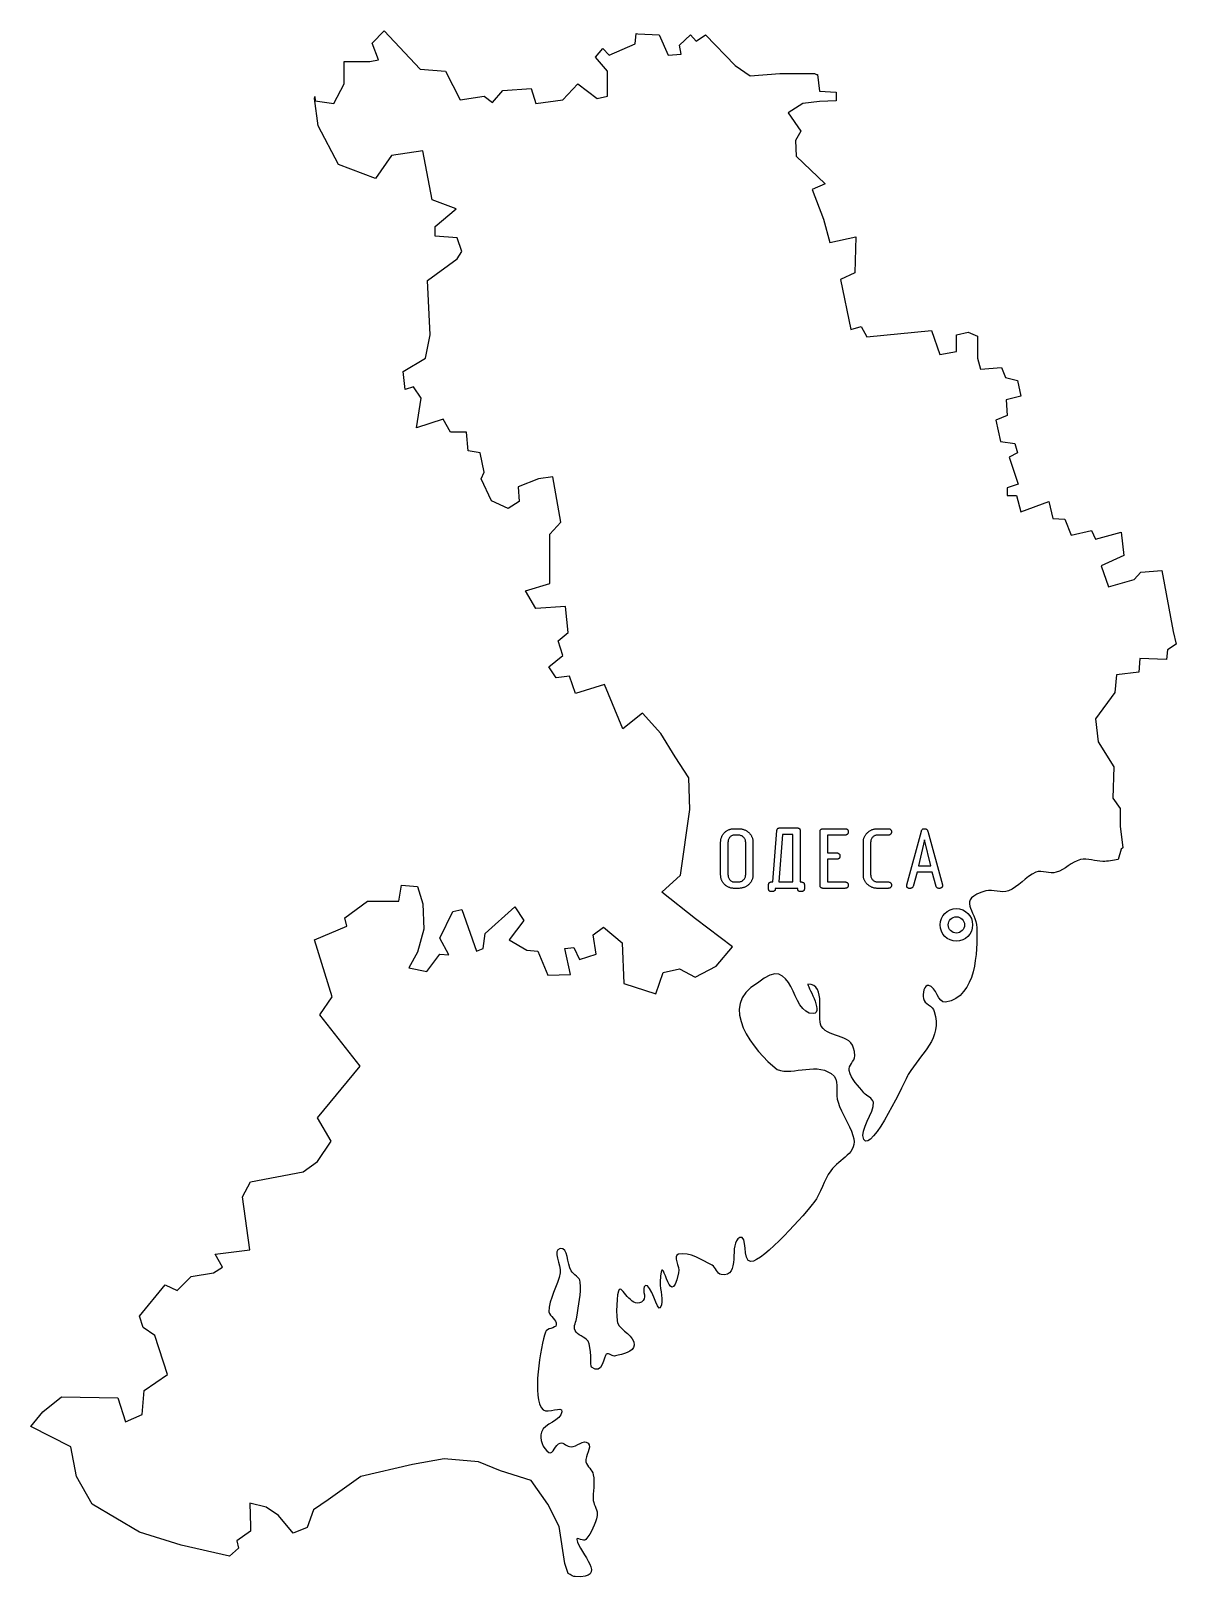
# Model space of a CAD drawing. Header units: millimetres. Extents: x -2119 to -2013, y 2416 to 2559.
import ezdxf

# ---------------------------------------------------------------- set-up
doc = ezdxf.new("R2010")
doc.units = ezdxf.units.MM

msp = doc.modelspace()

# ---------------------------------------------------------------- linework, layer by layer
at = {"color": 7, "linetype": 'Continuous', "lineweight": 25}
for p, q in [((-2087.38, 2557.48), (-2086.28, 2558.62)), ((-2086.28, 2558.62), (-2082.94, 2555.11)), ((-2063.15, 2557.42), (-2063.05, 2558.39)), ((-2063.05, 2558.39), (-2062.89, 2558.36)), ((-2062.89, 2558.36), (-2060.94, 2558.26)), ((-2060.94, 2558.26), (-2060.1, 2556.38)), ((-2059.06, 2557.32), (-2058.05, 2558.26)), ((-2058.05, 2558.26), (-2057.53, 2557.68)), ((-2057.53, 2557.68), (-2056.66, 2558.26)), ((-2056.66, 2558.26), (-2053.93, 2555.44)), ((-2086.8, 2555.96), (-2087.38, 2557.48)), ((-2066.81, 2556.22), (-2066.13, 2557)), ((-2066.13, 2557), (-2065.55, 2556.38)), ((-2065.55, 2556.38), (-2063.15, 2557.42)), ((-2060.1, 2556.38), (-2058.9, 2556.48)), ((-2058.9, 2556.48), (-2059.06, 2557.32)), ((-2089.95, 2553.75), (-2089.95, 2555.8)), ((-2089.95, 2555.8), (-2087.58, 2555.8)), ((-2087.58, 2555.8), (-2086.8, 2555.96)), ((-2082.94, 2555.11), (-2080.63, 2554.92)), ((-2080.63, 2554.92), (-2079.27, 2552.29)), ((-2065.71, 2554.92), (-2066.81, 2556.22)), ((-2065.71, 2552.62), (-2065.71, 2554.92)), ((-2053.93, 2555.44), (-2052.57, 2554.5)), ((-2090.89, 2551.94), (-2089.95, 2553.75)), ((-2069.8, 2552.29), (-2068.43, 2553.75)), ((-2068.43, 2553.75), (-2066.65, 2552.39)), ((-2052.57, 2554.5), (-2049.84, 2554.69)), ((-2049.84, 2554.69), (-2046.63, 2554.69)), ((-2046.37, 2554.6), (-2046.18, 2553.07)), ((-2092.67, 2552.39), (-2092.64, 2552.58)), ((-2092.35, 2549.89), (-2092.67, 2552.39)), ((-2092.64, 2552.58), (-2092.61, 2552.19)), ((-2092.61, 2552.19), (-2090.89, 2551.94)), ((-2079.27, 2552.29), (-2077.06, 2552.62)), ((-2077.06, 2552.62), (-2076.29, 2552.03)), ((-2076.29, 2552.03), (-2075.35, 2553.14)), ((-2075.35, 2553.14), (-2072.72, 2553.33)), ((-2072.72, 2553.33), (-2072.3, 2551.94)), ((-2072.3, 2551.94), (-2069.8, 2552.29)), ((-2066.65, 2552.39), (-2065.71, 2552.62)), ((-2046.18, 2552.13), (-2047.7, 2551.94)), ((-2046.18, 2553.07), (-2044.65, 2552.97)), ((-2044.65, 2552.19), (-2046.18, 2552.13)), ((-2044.65, 2552.97), (-2044.65, 2552.19)), ((-2047.7, 2551.94), (-2049.06, 2551.09)), ((-2049.06, 2551.09), (-2047.9, 2549.4)), ((-2090.47, 2546.32), (-2092.35, 2549.89)), ((-2047.9, 2549.4), (-2048.38, 2548.53)), ((-2048.38, 2548.53), (-2048.32, 2547.1)), ((-2085.6, 2547.16), (-2087.06, 2545.02)), ((-2082.71, 2547.59), (-2085.6, 2547.16)), ((-2081.83, 2543.08), (-2082.71, 2547.59)), ((-2048.32, 2547.1), (-2045.66, 2544.54)), ((-2087.06, 2545.02), (-2090.47, 2546.32)), ((-2045.66, 2544.54), (-2046.86, 2544.02)), ((-2046.86, 2544.02), (-2045.82, 2541.29)), ((-2079.63, 2542.23), (-2081.83, 2543.08)), ((-2081.58, 2540.61), (-2079.63, 2542.23)), ((-2045.82, 2541.29), (-2045.23, 2539.15)), ((-2081.58, 2539.73), (-2081.58, 2540.61)), ((-2079.53, 2539.57), (-2081.58, 2539.73)), ((-2079.11, 2538.31), (-2079.53, 2539.57)), ((-2045.23, 2539.15), (-2042.83, 2539.67)), ((-2042.83, 2539.67), (-2042.93, 2536.33)), ((-2079.53, 2537.63), (-2079.11, 2538.31)), ((-2082.26, 2535.65), (-2079.53, 2537.63)), ((-2082.03, 2530.62), (-2082.26, 2535.65)), ((-2042.93, 2536.33), (-2044.23, 2535.74)), ((-2044.23, 2535.74), (-2043.29, 2531.14)), ((-2043.29, 2531.14), (-2042.35, 2531.4)), ((-2042.35, 2531.4), (-2041.83, 2530.46)), ((-2041.83, 2530.46), (-2035.86, 2531.04)), ((-2035.86, 2531.04), (-2035.08, 2528.83)), ((-2033.55, 2530.62), (-2032.48, 2530.88)), ((-2032.48, 2530.88), (-2031.61, 2530.52)), ((-2082.45, 2528.48), (-2082.03, 2530.62)), ((-2033.55, 2529.09), (-2033.55, 2530.62)), ((-2031.61, 2530.52), (-2031.61, 2528.48)), ((-2084.5, 2527.27), (-2082.45, 2528.48)), ((-2035.08, 2528.83), (-2033.55, 2529.09)), ((-2031.61, 2528.48), (-2031.35, 2527.47)), ((-2084.33, 2525.59), (-2084.5, 2527.27)), ((-2031.35, 2527.47), (-2029.4, 2527.63)), ((-2029.4, 2527.63), (-2029.04, 2526.69)), ((-2029.04, 2526.69), (-2027.94, 2526.43)), ((-2027.94, 2526.43), (-2027.62, 2524.97)), ((-2083.55, 2525.85), (-2084.33, 2525.59)), ((-2082.87, 2524.81), (-2083.55, 2525.85)), ((-2027.62, 2524.97), (-2028.98, 2524.65)), ((-2083.29, 2522.08), (-2082.87, 2524.81)), ((-2028.98, 2524.65), (-2028.88, 2523.19)), ((-2080.83, 2522.86), (-2083.29, 2522.08)), ((-2080.15, 2521.66), (-2080.83, 2522.86)), ((-2028.88, 2523.19), (-2029.92, 2522.76)), ((-2029.92, 2522.76), (-2029.5, 2520.82)), ((-2078.69, 2521.66), (-2080.15, 2521.66)), ((-2078.53, 2519.94), (-2078.69, 2521.66)), ((-2029.5, 2520.82), (-2028.2, 2520.62)), ((-2077.42, 2519.78), (-2078.53, 2519.94)), ((-2077.06, 2518), (-2077.42, 2519.78)), ((-2027.94, 2519.78), (-2028.72, 2519.36)), ((-2028.72, 2519.36), (-2027.88, 2516.89)), ((-2028.2, 2520.62), (-2027.94, 2519.78)), ((-2077.32, 2517.38), (-2077.06, 2518)), ((-2076.38, 2515.34), (-2077.32, 2517.38)), ((-2072.04, 2517.38), (-2073.92, 2516.63)), ((-2073.92, 2516.63), (-2073.82, 2515.27)), ((-2070.74, 2517.57), (-2072.04, 2517.38)), ((-2069.99, 2513.39), (-2070.74, 2517.57)), ((-2027.88, 2516.89), (-2028.88, 2516.54)), ((-2028.88, 2516.54), (-2028.88, 2515.85)), ((-2074.86, 2514.65), (-2076.38, 2515.34)), ((-2073.82, 2515.27), (-2074.86, 2514.65)), ((-2028.88, 2515.85), (-2028.04, 2515.85)), ((-2028.04, 2515.85), (-2027.62, 2514.33)), ((-2027.62, 2514.33), (-2025.05, 2515.27)), ((-2025.05, 2515.27), (-2024.7, 2513.71)), ((-2024.7, 2513.71), (-2023.59, 2513.65)), ((-2023.59, 2513.65), (-2023.01, 2512.19)), ((-2071, 2512.28), (-2069.99, 2513.39)), ((-2071, 2507.74), (-2071, 2512.28)), ((-2023.01, 2512.19), (-2021.13, 2512.61)), ((-2021.13, 2512.61), (-2020.77, 2511.83)), ((-2020.77, 2511.83), (-2018.4, 2512.45)), ((-2018.4, 2512.45), (-2018.14, 2510.31)), ((-2018.14, 2510.31), (-2020.25, 2509.37)), ((-2020.25, 2509.37), (-2019.57, 2507.42)), ((-2019.57, 2507.42), (-2017.2, 2508.1)), ((-2017.2, 2508.1), (-2016.58, 2508.78)), ((-2016.58, 2508.78), (-2014.64, 2508.94)), ((-2014.64, 2508.94), (-2013.6, 2503.3)), ((-2073.24, 2507.06), (-2071, 2507.74)), ((-2072.3, 2505.44), (-2073.24, 2507.06)), ((-2069.57, 2505.6), (-2072.3, 2505.44)), ((-2069.31, 2503.23), (-2069.57, 2505.6)), ((-2070.25, 2502.45), (-2069.31, 2503.23)), ((-2069.8, 2501.09), (-2070.25, 2502.45)), ((-2013.6, 2503.3), (-2013.34, 2502.13)), ((-2071.09, 2500.05), (-2069.8, 2501.09)), ((-2016.68, 2500.83), (-2016.78, 2499.57)), ((-2014.22, 2500.73), (-2016.68, 2500.83)), ((-2014.12, 2501.61), (-2014.22, 2500.73)), ((-2013.34, 2502.13), (-2014.12, 2501.61)), ((-2070.41, 2499.05), (-2071.09, 2500.05)), ((-2018.82, 2499.31), (-2018.99, 2497.68)), ((-2016.78, 2499.57), (-2018.82, 2499.31)), ((-2069.21, 2499.21), (-2070.41, 2499.05)), ((-2068.63, 2497.59), (-2069.21, 2499.21)), ((-2065.97, 2498.43), (-2068.63, 2497.59)), ((-2064.28, 2494.34), (-2065.97, 2498.43)), ((-2018.99, 2497.68), (-2020.77, 2495.28)), ((-2062.46, 2495.8), (-2064.28, 2494.34)), ((-2060.78, 2493.92), (-2062.46, 2495.8)), ((-2020.77, 2495.28), (-2020.51, 2493.14)), ((-2059.48, 2491.78), (-2060.78, 2493.92)), ((-2020.51, 2493.14), (-2019.08, 2490.84)), ((-2058.21, 2489.83), (-2059.48, 2491.78)), ((-2019.08, 2490.84), (-2019.15, 2487.95)), ((-2058.12, 2486.91), (-2058.21, 2489.83)), ((-2019.15, 2487.95), (-2018.47, 2487.01)), ((-2058.96, 2480.88), (-2058.12, 2486.91)), ((-2018.47, 2487.01), (-2018.47, 2485.39)), ((-2054.02, 2485.15), (-2053.63, 2485.15)), ((-2049.83, 2485.23), (-2048.28, 2485.23)), ((-2045.82, 2485.15), (-2043.87, 2485.15)), ((-2040.84, 2485.15), (-2039.88, 2485.15)), ((-2018.47, 2485.39), (-2018.24, 2483.38)), ((-2055.28, 2480.87), (-2055.28, 2483.93)), ((-2054.61, 2483.89), (-2054.61, 2480.92)), ((-2053.64, 2484.56), (-2054.01, 2484.56)), ((-2052.97, 2480.92), (-2052.97, 2483.89)), ((-2052.3, 2483.93), (-2052.3, 2480.87)), ((-2050.46, 2480.25), (-2050.09, 2484.98)), ((-2049.57, 2484.63), (-2049.92, 2480.25)), ((-2048.62, 2484.63), (-2049.57, 2484.63)), ((-2048.62, 2480.25), (-2048.62, 2484.63)), ((-2047.95, 2484.96), (-2047.95, 2480.25)), ((-2046.12, 2479.92), (-2046.12, 2484.89)), ((-2043.87, 2484.56), (-2045.45, 2484.56)), ((-2045.45, 2484.56), (-2045.45, 2482.92)), ((-2042.13, 2480.87), (-2042.13, 2483.93)), ((-2041.47, 2483.89), (-2041.47, 2480.92)), ((-2039.88, 2484.56), (-2040.84, 2484.56)), ((-2038.14, 2479.99), (-2036.79, 2484.93)), ((-2036.5, 2484.12), (-2037.06, 2481.73)), ((-2035.93, 2481.73), (-2036.5, 2484.12)), ((-2036.21, 2484.93), (-2034.86, 2479.99)), ((-2045.45, 2482.92), (-2044.64, 2482.92)), ((-2045.45, 2482.33), (-2045.45, 2480.25)), ((-2044.64, 2482.33), (-2045.45, 2482.33)), ((-2018.4, 2483.25), (-2018.66, 2482.3)), ((-2018.24, 2483.38), (-2018.4, 2483.25)), ((-2060.68, 2479.32), (-2058.96, 2480.88)), ((-2037.19, 2481.14), (-2037.55, 2479.84)), ((-2035.8, 2481.14), (-2037.19, 2481.14)), ((-2037.06, 2481.73), (-2035.93, 2481.73)), ((-2035.44, 2479.84), (-2035.8, 2481.14)), ((-2084.92, 2478.47), (-2084.66, 2479.94)), ((-2084.66, 2479.94), (-2083.2, 2479.84)), ((-2083.2, 2479.84), (-2082.71, 2478.22)), ((-2053.63, 2479.65), (-2054.02, 2479.65)), ((-2054.01, 2480.25), (-2053.64, 2480.25)), ((-2050.86, 2479.62), (-2050.86, 2479.99)), ((-2050.6, 2480.25), (-2050.46, 2480.25)), ((-2048.17, 2479.65), (-2050.25, 2479.65)), ((-2050.25, 2479.65), (-2050.25, 2479.58)), ((-2049.92, 2480.25), (-2048.62, 2480.25)), ((-2048.17, 2479.58), (-2048.17, 2479.65)), ((-2047.95, 2480.25), (-2047.91, 2480.25)), ((-2047.57, 2479.99), (-2047.57, 2479.62)), ((-2043.87, 2479.65), (-2045.82, 2479.65)), ((-2045.45, 2480.25), (-2043.87, 2480.25)), ((-2040.84, 2480.25), (-2039.88, 2480.25)), ((-2039.88, 2479.65), (-2040.84, 2479.65)), ((-2089.88, 2476.95), (-2087.8, 2478.47)), ((-2087.8, 2478.47), (-2084.92, 2478.47)), ((-2082.71, 2478.22), (-2082.61, 2475.91)), ((-2076.97, 2475.49), (-2074.24, 2477.96)), ((-2074.24, 2477.96), (-2073.4, 2476.69)), ((-2057.6, 2476.85), (-2060.68, 2479.32)), ((-2089.69, 2476.17), (-2089.88, 2476.95)), ((-2081.15, 2475.07), (-2079.95, 2477.53)), ((-2079.95, 2477.53), (-2079.11, 2477.7)), ((-2079.11, 2477.7), (-2077.75, 2473.87)), ((-2073.4, 2476.69), (-2074.76, 2474.91)), ((-2054.2, 2474.27), (-2057.6, 2476.85)), ((-2092.67, 2474.91), (-2089.69, 2476.17)), ((-2082.61, 2475.91), (-2083.2, 2473.77)), ((-2080.31, 2473.54), (-2081.15, 2475.07)), ((-2077.16, 2474.13), (-2076.97, 2475.49)), ((-2067.01, 2475.39), (-2066.07, 2476.07)), ((-2066.75, 2473.61), (-2067.01, 2475.39)), ((-2066.07, 2476.07), (-2064.35, 2474.65)), ((-2091.05, 2469.68), (-2092.67, 2474.91)), ((-2083.2, 2473.77), (-2083.98, 2472.34)), ((-2077.75, 2473.87), (-2077.16, 2474.13)), ((-2074.76, 2474.91), (-2073.14, 2473.96)), ((-2073.14, 2473.96), (-2072.1, 2473.87)), ((-2072.1, 2473.87), (-2071.19, 2471.66)), ((-2069.63, 2474.13), (-2068.79, 2474.22)), ((-2069.12, 2471.73), (-2069.63, 2474.13)), ((-2068.79, 2474.22), (-2068.27, 2473.09)), ((-2064.35, 2474.65), (-2064.18, 2470.88)), ((-2055.68, 2472.48), (-2054.2, 2474.27)), ((-2083.98, 2472.34), (-2082.35, 2471.99)), ((-2082.35, 2471.99), (-2081.15, 2473.61)), ((-2081.15, 2473.61), (-2080.31, 2473.54)), ((-2068.27, 2473.09), (-2066.75, 2473.61)), ((-2060.58, 2471.92), (-2059.06, 2472.25)), ((-2059.06, 2472.25), (-2057.61, 2471.49)), ((-2057.61, 2471.49), (-2055.68, 2472.48)), ((-2071.19, 2471.66), (-2069.12, 2471.73)), ((-2064.18, 2470.88), (-2061.26, 2469.94)), ((-2061.26, 2469.94), (-2060.58, 2471.92)), ((-2092.19, 2468), (-2091.05, 2469.68)), ((-2088.49, 2463.29), (-2092.19, 2468)), ((-2092.41, 2458.52), (-2088.49, 2463.29)), ((-2091.15, 2456.38), (-2092.41, 2458.52)), ((-2092.41, 2454.5), (-2091.15, 2456.38)), ((-2093.71, 2453.56), (-2092.41, 2454.5)), ((-2099.32, 2451.25), (-2098.58, 2452.62)), ((-2098.58, 2452.62), (-2093.71, 2453.56)), ((-2098.64, 2446.38), (-2099.32, 2451.25)), ((-2101.82, 2445.96), (-2098.64, 2446.38)), ((-2101.14, 2444.76), (-2101.82, 2445.96)), ((-2105.33, 2442.62), (-2104.03, 2443.92)), ((-2104.03, 2443.92), (-2101.98, 2444.24)), ((-2101.98, 2444.24), (-2101.14, 2444.76)), ((-2108.8, 2440.25), (-2106.43, 2443.14)), ((-2106.43, 2443.14), (-2105.33, 2442.62)), ((-2108.47, 2439.21), (-2108.8, 2440.25)), ((-2107.37, 2438.47), (-2108.47, 2439.21)), ((-2106.23, 2434.87), (-2107.37, 2438.47)), ((-2108.38, 2433.41), (-2106.23, 2434.87)), ((-2117.69, 2431.46), (-2115.97, 2432.82)), ((-2115.97, 2432.82), (-2110.78, 2432.73)), ((-2110.78, 2432.73), (-2110.1, 2430.52)), ((-2108.54, 2431.2), (-2108.38, 2433.41)), ((-2118.79, 2430.1), (-2117.69, 2431.46)), ((-2110.1, 2430.52), (-2108.54, 2431.2)), ((-2115.13, 2428.22), (-2118.79, 2430.1)), ((-2114.61, 2425.49), (-2115.13, 2428.22)), ((-2083.65, 2426.59), (-2088.42, 2425.49)), ((-2080.73, 2427.11), (-2083.65, 2426.59)), ((-2077.58, 2426.85), (-2080.73, 2427.11)), ((-2075.54, 2426.01), (-2077.58, 2426.85)), ((-2113.15, 2422.93), (-2114.61, 2425.49)), ((-2088.42, 2425.49), (-2091.41, 2423.35)), ((-2072.72, 2425.13), (-2075.54, 2426.01)), ((-2071.19, 2422.93), (-2072.72, 2425.13)), ((-2108.8, 2420.36), (-2113.15, 2422.93)), ((-2097.12, 2422.67), (-2098.64, 2423.02)), ((-2098.64, 2423.02), (-2098.58, 2420.88)), ((-2096.01, 2421.89), (-2097.12, 2422.67)), ((-2092.77, 2422.41), (-2093.35, 2420.79)), ((-2091.41, 2423.35), (-2092.77, 2422.41)), ((-2070.15, 2420.88), (-2071.19, 2422.93)), ((-2094.65, 2420.27), (-2096.01, 2421.89)), ((-2104.97, 2419.16), (-2108.8, 2420.36)), ((-2098.58, 2420.46), (-2099.84, 2419.58)), ((-2099.84, 2419.58), (-2099.68, 2418.9)), ((-2098.58, 2420.88), (-2098.58, 2420.46)), ((-2093.35, 2420.79), (-2094.65, 2420.27)), ((-2069.63, 2417.48), (-2070.15, 2420.88)), ((-2100.52, 2418.16), (-2104.97, 2419.16)), ((-2099.68, 2418.9), (-2100.52, 2418.16)), ((-2069.31, 2416.57), (-2069.63, 2417.48))]:
    msp.add_line(p, q, dxfattribs=at)
for radius in [1.5, 0.75]:
    msp.add_circle((-2033.57, 2476.29), radius, dxfattribs=at)
for points in [[(-2046.63, 2554.69), (-2046.57, 2554.66), (-2046.47, 2554.63), (-2046.37, 2554.6)], [(-2022.13, 2482.3), (-2022.98, 2482.11), (-2023.56, 2481.36), (-2024.37, 2481.14)], [(-2020.09, 2482.14), (-2020.77, 2482.14), (-2021.48, 2482.47), (-2022.13, 2482.3)], [(-2018.66, 2482.3), (-2019.15, 2482.24), (-2019.6, 2482.14), (-2020.09, 2482.14)], [(-2026.25, 2481.14), (-2027.2, 2480.75), (-2027.84, 2479.77), (-2028.78, 2479.42)], [(-2024.37, 2481.14), (-2024.96, 2480.94), (-2025.67, 2481.36), (-2026.25, 2481.14)], [(-2030.86, 2479.42), (-2033.62, 2478.6), (-2031.74, 2477.67), (-2031.7, 2476.01)], [(-2028.78, 2479.42), (-2029.43, 2479.19), (-2030.18, 2479.61), (-2030.86, 2479.42)], [(-2031.7, 2476.01), (-2031.64, 2473.84), (-2031.7, 2469.68), (-2034.56, 2469.16)], [(-2046.74, 2468.13), (-2048.92, 2467.99), (-2048.38, 2473.94), (-2051.88, 2470.92)], [(-2051.88, 2470.92), (-2055.63, 2468.9), (-2052.24, 2464.67), (-2050.06, 2462.96)], [(-2047.24, 2470.84), (-2047.39, 2470.81), (-2045.74, 2468.21), (-2046.74, 2468.13)], [(-2046.01, 2466.96), (-2046.48, 2467.75), (-2045.47, 2470.84), (-2047.24, 2470.84)], [(-2036.12, 2470.72), (-2036.54, 2470.79), (-2036.7, 2469.94), (-2036.6, 2469.52)], [(-2036.6, 2469.52), (-2036.51, 2469), (-2035.76, 2468.84), (-2035.6, 2468.32)], [(-2034.56, 2469.16), (-2035.27, 2469.06), (-2035.4, 2470.59), (-2036.12, 2470.72)], [(-2035.6, 2468.32), (-2034.82, 2465.79), (-2036.83, 2464.49), (-2038, 2462.51)], [(-2042.93, 2464.23), (-2042.93, 2466.47), (-2045.23, 2465.69), (-2046.01, 2466.96)], [(-2050.06, 2462.96), (-2048.54, 2462.38), (-2046.32, 2463.81), (-2044.81, 2462.35)], [(-2043.45, 2462.87), (-2043.55, 2463.32), (-2042.93, 2463.74), (-2042.93, 2464.23)], [(-2044.81, 2462.35), (-2044.39, 2461.67), (-2044.72, 2460.73), (-2044.46, 2459.95)], [(-2042.09, 2460.82), (-2042.57, 2461.47), (-2043.26, 2462.06), (-2043.45, 2462.87)], [(-2038, 2462.51), (-2038.16, 2462.22), (-2041.41, 2455.18), (-2042.09, 2456.54)], [(-2041.21, 2459.95), (-2041.28, 2460.37), (-2041.83, 2460.5), (-2042.09, 2460.82)], [(-2044.46, 2459.95), (-2044.13, 2458.88), (-2043.45, 2457.97), (-2043.09, 2456.9)], [(-2042.09, 2456.54), (-2042.51, 2457.38), (-2041.11, 2459.01), (-2041.21, 2459.95)], [(-2043.09, 2456.9), (-2042.57, 2455.21), (-2044.33, 2454.79), (-2045.14, 2453.65)], [(-2045.14, 2453.65), (-2045.79, 2452.75), (-2046.01, 2451.61), (-2046.7, 2450.73)], [(-2046.7, 2450.73), (-2047.34, 2449.86), (-2051.4, 2445.22), (-2052.5, 2445.28)], [(-2069.05, 2444.44), (-2069.44, 2445.09), (-2069.31, 2446.61), (-2070.06, 2446.48)], [(-2059.15, 2444.24), (-2060.03, 2440.25), (-2060.68, 2447.03), (-2060.84, 2443.4)], [(-2053.51, 2447.49), (-2054.61, 2447.06), (-2053.35, 2443.76), (-2055.23, 2444.08)], [(-2052.5, 2445.28), (-2053.31, 2445.31), (-2052.76, 2447.81), (-2053.51, 2447.49)], [(-2070.06, 2446.48), (-2070.8, 2446.35), (-2069.96, 2444.99), (-2070.06, 2444.24)], [(-2059.15, 2445.96), (-2059.71, 2445.83), (-2059.02, 2444.83), (-2059.15, 2444.24)], [(-2056.07, 2444.96), (-2057.05, 2445.41), (-2058.08, 2446.19), (-2059.15, 2445.96)], [(-2070.06, 2444.24), (-2070.22, 2443.11), (-2071.16, 2441.78), (-2071.09, 2440.67)], [(-2068.21, 2443.4), (-2068.24, 2443.85), (-2068.82, 2444.05), (-2069.05, 2444.44)], [(-2055.23, 2444.08), (-2055.62, 2444.15), (-2055.72, 2444.76), (-2056.07, 2444.96)], [(-2068.53, 2440.16), (-2068.4, 2441.26), (-2068.08, 2442.33), (-2068.21, 2443.4)], [(-2064.61, 2442.72), (-2064.86, 2442.56), (-2064.93, 2440.03), (-2064.77, 2439.63)], [(-2062.4, 2441.71), (-2063.37, 2440.71), (-2064.25, 2442.94), (-2064.61, 2442.72)], [(-2062.2, 2443.08), (-2062.63, 2442.82), (-2062.07, 2442.04), (-2062.4, 2441.71)], [(-2060.84, 2441.03), (-2061.1, 2440.58), (-2061.72, 2443.37), (-2062.2, 2443.08)], [(-2060.84, 2443.4), (-2060.91, 2442.62), (-2060.45, 2441.71), (-2060.84, 2441.03)], [(-2070.41, 2439.47), (-2070.48, 2439.09), (-2071.32, 2439.18), (-2071.42, 2438.79)], [(-2071.09, 2440.67), (-2071.06, 2440.22), (-2070.32, 2439.93), (-2070.41, 2439.47)], [(-2068.69, 2438.95), (-2068.86, 2439.34), (-2068.56, 2439.77), (-2068.53, 2440.16)], [(-2064.77, 2439.63), (-2064.44, 2438.86), (-2063.21, 2438.47), (-2063.24, 2437.59)], [(-2071.42, 2438.79), (-2071.78, 2437.56), (-2072.78, 2432.63), (-2071.61, 2431.62)], [(-2067.49, 2437.95), (-2067.78, 2438.37), (-2068.5, 2438.5), (-2068.69, 2438.95)], [(-2067.17, 2435.55), (-2067.3, 2435.65), (-2067.14, 2437.4), (-2067.49, 2437.95)], [(-2065.81, 2436.75), (-2066, 2436.62), (-2066.16, 2434.74), (-2067.17, 2435.55)], [(-2064.96, 2436.59), (-2065.22, 2436.49), (-2065.58, 2436.91), (-2065.81, 2436.75)], [(-2063.24, 2437.59), (-2063.28, 2436.94), (-2064.31, 2436.78), (-2064.96, 2436.59)], [(-2069.89, 2431.46), (-2069.96, 2430.58), (-2071.52, 2430.42), (-2071.78, 2429.58)], [(-2071.61, 2431.62), (-2071.16, 2431.26), (-2069.86, 2432.04), (-2069.89, 2431.46)], [(-2071.78, 2429.58), (-2071.97, 2428.96), (-2071.68, 2428.05), (-2071.09, 2427.7)], [(-2071.09, 2427.7), (-2070.71, 2427.47), (-2070.51, 2428.44), (-2070.06, 2428.57)], [(-2070.06, 2428.57), (-2069.73, 2428.64), (-2069.41, 2428.22), (-2069.05, 2428.22)], [(-2069.05, 2428.22), (-2068.53, 2428.22), (-2067.88, 2428.93), (-2067.49, 2428.57)], [(-2067.49, 2428.57), (-2067.1, 2428.15), (-2067.78, 2427.4), (-2067.69, 2426.85)], [(-2067.69, 2426.85), (-2067.59, 2426.4), (-2067.07, 2426.11), (-2067.01, 2425.65)], [(-2067.01, 2425.65), (-2066.84, 2424.87), (-2067.07, 2424.06), (-2067.01, 2423.28)], [(-2067.01, 2423.28), (-2066.94, 2422.8), (-2066.55, 2422.37), (-2066.65, 2421.89)], [(-2066.65, 2421.89), (-2066.81, 2421.11), (-2067.17, 2420.3), (-2067.69, 2419.68)], [(-2068.53, 2419.68), (-2068.3, 2418.42), (-2065.51, 2416.05), (-2068.69, 2416.27)], [(-2067.69, 2419.68), (-2067.85, 2419.45), (-2068.6, 2419.97), (-2068.53, 2419.68)], [(-2068.69, 2416.27), (-2068.82, 2416.27), (-2069.05, 2416.4), (-2069.31, 2416.57)]]:
    msp.add_open_spline(points, degree=3, dxfattribs=at)
for points, knots in [([(-2055.28, 2483.93), (-2055.27, 2483.97), (-2055.27, 2484.06), (-2055.25, 2484.18), (-2055.23, 2484.29), (-2055.18, 2484.4), (-2055.13, 2484.51), (-2055.07, 2484.61), (-2054.99, 2484.71), (-2054.91, 2484.8), (-2054.82, 2484.88), (-2054.72, 2484.95), (-2054.61, 2485.02), (-2054.5, 2485.07), (-2054.39, 2485.11), (-2054.27, 2485.13), (-2054.15, 2485.15), (-2054.07, 2485.15), (-2054.02, 2485.15)], [0, 0, 0, 0, 0.064022, 0.126233, 0.186537, 0.247047, 0.307461, 0.368979, 0.431621, 0.496318, 0.561091, 0.624327, 0.686753, 0.747991, 0.809425, 0.871472, 0.934784, 1, 1, 1, 1]), ([(-2053.63, 2485.15), (-2053.59, 2485.15), (-2053.49, 2485.15), (-2053.36, 2485.13), (-2053.23, 2485.1), (-2053.11, 2485.06), (-2052.99, 2485.01), (-2052.88, 2484.95), (-2052.78, 2484.87), (-2052.68, 2484.79), (-2052.59, 2484.69), (-2052.51, 2484.6), (-2052.45, 2484.49), (-2052.4, 2484.39), (-2052.35, 2484.28), (-2052.32, 2484.17), (-2052.31, 2484.05), (-2052.3, 2483.97), (-2052.3, 2483.93)], [0, 0, 0, 0, 0.069566, 0.13674, 0.202078, 0.265454, 0.32897, 0.391761, 0.456064, 0.520905, 0.585637, 0.647873, 0.707801, 0.766345, 0.824107, 0.882274, 0.940271, 1, 1, 1, 1]), ([(-2050.09, 2484.98), (-2050.09, 2485), (-2050.09, 2485.04), (-2050.07, 2485.09), (-2050.05, 2485.13), (-2050.02, 2485.17), (-2049.98, 2485.2), (-2049.93, 2485.21), (-2049.88, 2485.23), (-2049.85, 2485.23), (-2049.83, 2485.23)], [0, 0, 0, 0, 0.144235, 0.272194, 0.3895, 0.500736, 0.612989, 0.731568, 0.857321, 1, 1, 1, 1]), ([(-2048.28, 2485.23), (-2048.26, 2485.23), (-2048.21, 2485.23), (-2048.14, 2485.21), (-2048.08, 2485.19), (-2048.03, 2485.16), (-2047.99, 2485.13), (-2047.97, 2485.08), (-2047.95, 2485.02), (-2047.95, 2484.98), (-2047.95, 2484.96)], [0, 0, 0, 0, 0.161474, 0.303329, 0.429302, 0.543136, 0.648751, 0.758129, 0.871444, 1, 1, 1, 1]), ([(-2046.12, 2484.89), (-2046.12, 2484.91), (-2046.12, 2484.95), (-2046.1, 2485), (-2046.08, 2485.05), (-2046.04, 2485.09), (-2046, 2485.12), (-2045.95, 2485.14), (-2045.89, 2485.15), (-2045.84, 2485.15), (-2045.82, 2485.15)], [0, 0, 0, 0, 0.137647, 0.258494, 0.372178, 0.480267, 0.591683, 0.71253, 0.847139, 1, 1, 1, 1]), ([(-2043.87, 2485.15), (-2043.84, 2485.15), (-2043.79, 2485.15), (-2043.72, 2485.14), (-2043.66, 2485.11), (-2043.61, 2485.08), (-2043.57, 2485.04), (-2043.54, 2484.99), (-2043.53, 2484.92), (-2043.53, 2484.88), (-2043.53, 2484.86)], [0, 0, 0, 0, 0.154879, 0.291993, 0.412667, 0.525781, 0.633715, 0.744971, 0.865082, 1, 1, 1, 1]), ([(-2042.13, 2483.93), (-2042.13, 2483.98), (-2042.13, 2484.06), (-2042.11, 2484.18), (-2042.08, 2484.29), (-2042.04, 2484.41), (-2041.98, 2484.51), (-2041.92, 2484.61), (-2041.83, 2484.71), (-2041.74, 2484.8), (-2041.65, 2484.88), (-2041.54, 2484.96), (-2041.43, 2485.02), (-2041.32, 2485.07), (-2041.21, 2485.11), (-2041.09, 2485.13), (-2040.97, 2485.15), (-2040.88, 2485.15), (-2040.84, 2485.15)], [0, 0, 0, 0, 0.063695, 0.125103, 0.185975, 0.246038, 0.30665, 0.368251, 0.43101, 0.496829, 0.562907, 0.626808, 0.689581, 0.75126, 0.812739, 0.873899, 0.936305, 1, 1, 1, 1]), ([(-2039.88, 2485.15), (-2039.86, 2485.15), (-2039.81, 2485.15), (-2039.74, 2485.14), (-2039.68, 2485.11), (-2039.63, 2485.08), (-2039.59, 2485.04), (-2039.56, 2484.99), (-2039.55, 2484.92), (-2039.54, 2484.88), (-2039.54, 2484.86)], [0, 0, 0, 0, 0.154879, 0.291993, 0.412667, 0.525781, 0.633715, 0.744971, 0.865082, 1, 1, 1, 1]), ([(-2036.79, 2484.93), (-2036.78, 2484.96), (-2036.76, 2485.02), (-2036.7, 2485.1), (-2036.62, 2485.15), (-2036.56, 2485.15), (-2036.53, 2485.15)], [0, 0, 0, 0, 0.287205, 0.529221, 0.757022, 1, 1, 1, 1]), ([(-2036.53, 2485.15), (-2036.51, 2485.15), (-2036.47, 2485.15), (-2036.41, 2485.14), (-2036.36, 2485.12), (-2036.32, 2485.1), (-2036.28, 2485.07), (-2036.25, 2485.03), (-2036.22, 2484.98), (-2036.21, 2484.94), (-2036.21, 2484.93)], [0, 0, 0, 0, 0.144997, 0.278563, 0.401567, 0.517967, 0.633995, 0.748307, 0.869427, 1, 1, 1, 1]), ([(-2054.01, 2484.56), (-2054.05, 2484.56), (-2054.12, 2484.55), (-2054.23, 2484.52), (-2054.33, 2484.45), (-2054.42, 2484.37), (-2054.51, 2484.28), (-2054.56, 2484.16), (-2054.6, 2484.03), (-2054.6, 2483.94), (-2054.61, 2483.89)], [0, 0, 0, 0, 0.109715, 0.220992, 0.338271, 0.464734, 0.594801, 0.723849, 0.857587, 1, 1, 1, 1]), ([(-2052.97, 2483.89), (-2052.97, 2483.94), (-2052.98, 2484.02), (-2053.02, 2484.15), (-2053.08, 2484.26), (-2053.17, 2484.37), (-2053.27, 2484.45), (-2053.38, 2484.51), (-2053.51, 2484.55), (-2053.6, 2484.56), (-2053.64, 2484.56)], [0, 0, 0, 0, 0.127609, 0.249917, 0.372014, 0.500576, 0.628429, 0.751497, 0.87349, 1, 1, 1, 1]), ([(-2043.53, 2484.86), (-2043.53, 2484.83), (-2043.53, 2484.79), (-2043.54, 2484.73), (-2043.57, 2484.67), (-2043.61, 2484.63), (-2043.66, 2484.6), (-2043.72, 2484.57), (-2043.79, 2484.56), (-2043.84, 2484.56), (-2043.87, 2484.56)], [0, 0, 0, 0, 0.134918, 0.255029, 0.366285, 0.474219, 0.587333, 0.708007, 0.845121, 1, 1, 1, 1]), ([(-2040.84, 2484.56), (-2040.88, 2484.56), (-2040.96, 2484.55), (-2041.07, 2484.52), (-2041.18, 2484.46), (-2041.28, 2484.38), (-2041.36, 2484.28), (-2041.42, 2484.16), (-2041.46, 2484.03), (-2041.46, 2483.94), (-2041.47, 2483.89)], [0, 0, 0, 0, 0.114935, 0.228871, 0.347618, 0.473549, 0.602559, 0.727892, 0.860007, 1, 1, 1, 1]), ([(-2039.54, 2484.86), (-2039.54, 2484.83), (-2039.55, 2484.79), (-2039.56, 2484.73), (-2039.59, 2484.67), (-2039.63, 2484.63), (-2039.68, 2484.6), (-2039.74, 2484.57), (-2039.81, 2484.56), (-2039.86, 2484.56), (-2039.88, 2484.56)], [0, 0, 0, 0, 0.134918, 0.255029, 0.366285, 0.474219, 0.587333, 0.708007, 0.845121, 1, 1, 1, 1]), ([(-2044.64, 2482.92), (-2044.61, 2482.92), (-2044.56, 2482.92), (-2044.49, 2482.91), (-2044.43, 2482.88), (-2044.38, 2482.85), (-2044.34, 2482.81), (-2044.31, 2482.76), (-2044.3, 2482.69), (-2044.3, 2482.65), (-2044.29, 2482.63)], [0, 0, 0, 0, 0.154879, 0.291993, 0.412667, 0.525781, 0.633715, 0.744971, 0.865082, 1, 1, 1, 1]), ([(-2044.29, 2482.63), (-2044.3, 2482.6), (-2044.3, 2482.56), (-2044.31, 2482.5), (-2044.34, 2482.44), (-2044.38, 2482.4), (-2044.43, 2482.37), (-2044.49, 2482.35), (-2044.56, 2482.33), (-2044.61, 2482.33), (-2044.64, 2482.33)], [0, 0, 0, 0, 0.134918, 0.255029, 0.366285, 0.474219, 0.587333, 0.708007, 0.845121, 1, 1, 1, 1]), ([(-2054.02, 2479.65), (-2054.07, 2479.65), (-2054.15, 2479.66), (-2054.27, 2479.67), (-2054.39, 2479.7), (-2054.5, 2479.74), (-2054.61, 2479.79), (-2054.72, 2479.85), (-2054.82, 2479.93), (-2054.91, 2480.01), (-2054.99, 2480.1), (-2055.07, 2480.2), (-2055.13, 2480.3), (-2055.18, 2480.4), (-2055.23, 2480.51), (-2055.25, 2480.63), (-2055.27, 2480.75), (-2055.27, 2480.83), (-2055.28, 2480.87)], [0, 0, 0, 0, 0.065197, 0.12849, 0.1911, 0.252516, 0.313737, 0.37563, 0.438493, 0.503248, 0.567925, 0.630549, 0.692049, 0.752445, 0.812938, 0.873804, 0.935997, 1, 1, 1, 1]), ([(-2054.61, 2480.92), (-2054.6, 2480.87), (-2054.6, 2480.78), (-2054.56, 2480.65), (-2054.51, 2480.53), (-2054.42, 2480.43), (-2054.33, 2480.35), (-2054.23, 2480.29), (-2054.12, 2480.25), (-2054.05, 2480.25), (-2054.01, 2480.25)], [0, 0, 0, 0, 0.143504, 0.276039, 0.406062, 0.536058, 0.662452, 0.779074, 0.889179, 1, 1, 1, 1]), ([(-2053.64, 2480.25), (-2053.6, 2480.25), (-2053.51, 2480.26), (-2053.38, 2480.29), (-2053.27, 2480.36), (-2053.17, 2480.44), (-2053.08, 2480.54), (-2053.02, 2480.66), (-2052.98, 2480.79), (-2052.97, 2480.87), (-2052.97, 2480.92)], [0, 0, 0, 0, 0.127498, 0.249385, 0.372345, 0.499384, 0.627126, 0.750615, 0.872502, 1, 1, 1, 1]), ([(-2052.3, 2480.87), (-2052.3, 2480.83), (-2052.31, 2480.76), (-2052.32, 2480.64), (-2052.35, 2480.53), (-2052.4, 2480.42), (-2052.45, 2480.31), (-2052.51, 2480.21), (-2052.59, 2480.11), (-2052.68, 2480.02), (-2052.78, 2479.93), (-2052.88, 2479.86), (-2052.99, 2479.79), (-2053.11, 2479.74), (-2053.23, 2479.7), (-2053.36, 2479.68), (-2053.49, 2479.66), (-2053.59, 2479.65), (-2053.63, 2479.65)], [0, 0, 0, 0, 0.059698, 0.118238, 0.175816, 0.234088, 0.292601, 0.352499, 0.414343, 0.479041, 0.543849, 0.607782, 0.67083, 0.734078, 0.798152, 0.863331, 0.93047, 1, 1, 1, 1]), ([(-2040.84, 2479.65), (-2040.88, 2479.65), (-2040.97, 2479.66), (-2041.09, 2479.67), (-2041.21, 2479.7), (-2041.32, 2479.74), (-2041.43, 2479.79), (-2041.54, 2479.85), (-2041.65, 2479.92), (-2041.74, 2480.01), (-2041.83, 2480.1), (-2041.92, 2480.19), (-2041.98, 2480.29), (-2042.04, 2480.4), (-2042.08, 2480.51), (-2042.11, 2480.63), (-2042.13, 2480.75), (-2042.13, 2480.83), (-2042.13, 2480.87)], [0, 0, 0, 0, 0.063679, 0.126071, 0.187788, 0.248694, 0.31065, 0.373186, 0.437072, 0.502757, 0.568561, 0.631305, 0.69289, 0.754009, 0.814057, 0.874345, 0.936321, 1, 1, 1, 1]), ([(-2041.47, 2480.92), (-2041.46, 2480.87), (-2041.46, 2480.78), (-2041.42, 2480.65), (-2041.36, 2480.53), (-2041.28, 2480.43), (-2041.18, 2480.35), (-2041.07, 2480.29), (-2040.96, 2480.26), (-2040.88, 2480.25), (-2040.84, 2480.25)], [0, 0, 0, 0, 0.140998, 0.271575, 0.398331, 0.526481, 0.653176, 0.770258, 0.885175, 1, 1, 1, 1]), ([(-2050.86, 2479.99), (-2050.86, 2480.01), (-2050.86, 2480.05), (-2050.85, 2480.1), (-2050.83, 2480.15), (-2050.8, 2480.18), (-2050.76, 2480.21), (-2050.71, 2480.23), (-2050.66, 2480.25), (-2050.62, 2480.25), (-2050.6, 2480.25)], [0, 0, 0, 0, 0.144202, 0.269268, 0.385803, 0.497666, 0.606189, 0.722724, 0.853093, 1, 1, 1, 1]), ([(-2050.6, 2479.36), (-2050.62, 2479.36), (-2050.66, 2479.36), (-2050.71, 2479.37), (-2050.76, 2479.39), (-2050.8, 2479.42), (-2050.83, 2479.46), (-2050.85, 2479.5), (-2050.86, 2479.56), (-2050.86, 2479.6), (-2050.86, 2479.62)], [0, 0, 0, 0, 0.146907, 0.277276, 0.393811, 0.502334, 0.614197, 0.730732, 0.855798, 1, 1, 1, 1]), ([(-2050.25, 2479.58), (-2050.26, 2479.56), (-2050.26, 2479.53), (-2050.27, 2479.48), (-2050.3, 2479.44), (-2050.34, 2479.41), (-2050.39, 2479.39), (-2050.45, 2479.37), (-2050.52, 2479.36), (-2050.57, 2479.36), (-2050.6, 2479.36)], [0, 0, 0, 0, 0.113704, 0.216943, 0.320029, 0.425174, 0.543098, 0.674192, 0.826556, 1, 1, 1, 1]), ([(-2047.91, 2479.36), (-2047.93, 2479.36), (-2047.97, 2479.36), (-2048.02, 2479.37), (-2048.07, 2479.39), (-2048.1, 2479.41), (-2048.13, 2479.44), (-2048.16, 2479.48), (-2048.17, 2479.53), (-2048.17, 2479.56), (-2048.17, 2479.58)], [0, 0, 0, 0, 0.1558, 0.293366, 0.416003, 0.528338, 0.636334, 0.749243, 0.867408, 1, 1, 1, 1]), ([(-2047.91, 2480.25), (-2047.88, 2480.25), (-2047.83, 2480.25), (-2047.76, 2480.23), (-2047.7, 2480.21), (-2047.65, 2480.19), (-2047.61, 2480.15), (-2047.58, 2480.1), (-2047.57, 2480.05), (-2047.57, 2480.01), (-2047.57, 2479.99)], [0, 0, 0, 0, 0.16411, 0.306199, 0.434615, 0.547419, 0.654873, 0.762379, 0.873597, 1, 1, 1, 1]), ([(-2047.57, 2479.62), (-2047.57, 2479.6), (-2047.57, 2479.56), (-2047.58, 2479.5), (-2047.61, 2479.46), (-2047.65, 2479.42), (-2047.7, 2479.39), (-2047.76, 2479.37), (-2047.83, 2479.36), (-2047.88, 2479.36), (-2047.91, 2479.36)], [0, 0, 0, 0, 0.126403, 0.237621, 0.345127, 0.452581, 0.565385, 0.693801, 0.83589, 1, 1, 1, 1]), ([(-2045.82, 2479.65), (-2045.84, 2479.65), (-2045.89, 2479.66), (-2045.95, 2479.67), (-2046, 2479.69), (-2046.04, 2479.72), (-2046.08, 2479.76), (-2046.1, 2479.8), (-2046.12, 2479.86), (-2046.12, 2479.9), (-2046.12, 2479.92)], [0, 0, 0, 0, 0.152861, 0.28747, 0.408317, 0.519733, 0.627822, 0.741506, 0.862353, 1, 1, 1, 1]), ([(-2043.87, 2480.25), (-2043.84, 2480.25), (-2043.79, 2480.25), (-2043.72, 2480.23), (-2043.66, 2480.21), (-2043.61, 2480.18), (-2043.57, 2480.13), (-2043.54, 2480.08), (-2043.53, 2480.02), (-2043.53, 2479.97), (-2043.53, 2479.95)], [0, 0, 0, 0, 0.154879, 0.291993, 0.412667, 0.525781, 0.633715, 0.744971, 0.865082, 1, 1, 1, 1]), ([(-2043.53, 2479.95), (-2043.53, 2479.93), (-2043.53, 2479.88), (-2043.54, 2479.82), (-2043.57, 2479.77), (-2043.61, 2479.73), (-2043.66, 2479.69), (-2043.72, 2479.67), (-2043.79, 2479.66), (-2043.84, 2479.65), (-2043.87, 2479.65)], [0, 0, 0, 0, 0.134918, 0.255029, 0.366285, 0.474219, 0.587333, 0.708007, 0.845121, 1, 1, 1, 1]), ([(-2039.88, 2480.25), (-2039.86, 2480.25), (-2039.81, 2480.25), (-2039.74, 2480.23), (-2039.68, 2480.21), (-2039.63, 2480.18), (-2039.59, 2480.13), (-2039.56, 2480.08), (-2039.55, 2480.02), (-2039.54, 2479.97), (-2039.54, 2479.95)], [0, 0, 0, 0, 0.154879, 0.291993, 0.412667, 0.525781, 0.633715, 0.744971, 0.865082, 1, 1, 1, 1]), ([(-2039.54, 2479.95), (-2039.54, 2479.93), (-2039.55, 2479.88), (-2039.56, 2479.82), (-2039.59, 2479.77), (-2039.63, 2479.73), (-2039.68, 2479.69), (-2039.74, 2479.67), (-2039.81, 2479.66), (-2039.86, 2479.65), (-2039.88, 2479.65)], [0, 0, 0, 0, 0.134918, 0.255029, 0.366285, 0.474219, 0.587333, 0.708007, 0.845121, 1, 1, 1, 1]), ([(-2038.14, 2479.91), (-2038.14, 2479.92), (-2038.14, 2479.95), (-2038.14, 2479.97), (-2038.14, 2479.99)], [0, 0, 0, 0, 0.466608, 1, 1, 1, 1]), ([(-2037.87, 2479.65), (-2037.9, 2479.65), (-2037.94, 2479.65), (-2037.99, 2479.67), (-2038.04, 2479.69), (-2038.08, 2479.72), (-2038.11, 2479.75), (-2038.13, 2479.8), (-2038.14, 2479.85), (-2038.14, 2479.89), (-2038.14, 2479.91)], [0, 0, 0, 0, 0.149449, 0.280416, 0.39834, 0.510669, 0.618722, 0.732806, 0.858496, 1, 1, 1, 1]), ([(-2037.55, 2479.84), (-2037.56, 2479.83), (-2037.57, 2479.8), (-2037.59, 2479.76), (-2037.62, 2479.73), (-2037.66, 2479.7), (-2037.7, 2479.68), (-2037.75, 2479.66), (-2037.81, 2479.66), (-2037.85, 2479.65), (-2037.87, 2479.65)], [0, 0, 0, 0, 0.116097, 0.230662, 0.340203, 0.450864, 0.571407, 0.70019, 0.842091, 1, 1, 1, 1]), ([(-2035.19, 2479.65), (-2035.22, 2479.66), (-2035.28, 2479.66), (-2035.35, 2479.7), (-2035.41, 2479.76), (-2035.43, 2479.82), (-2035.44, 2479.84)], [0, 0, 0, 0, 0.2659392, 0.500359, 0.7349007, 1, 1, 1, 1]), ([(-2034.84, 2479.91), (-2034.85, 2479.89), (-2034.85, 2479.85), (-2034.86, 2479.8), (-2034.89, 2479.75), (-2034.93, 2479.72), (-2034.98, 2479.69), (-2035.04, 2479.67), (-2035.11, 2479.65), (-2035.16, 2479.65), (-2035.19, 2479.65)], [0, 0, 0, 0, 0.123779, 0.235446, 0.340693, 0.446259, 0.562072, 0.68945, 0.833986, 1, 1, 1, 1]), ([(-2034.86, 2479.99), (-2034.86, 2479.98), (-2034.85, 2479.95), (-2034.85, 2479.92), (-2034.84, 2479.91)], [0, 0, 0, 0, 0.518868, 1, 1, 1, 1])]:
    msp.add_open_spline(points, degree=3, knots=knots, dxfattribs=at)

doc.saveas('drawing.dxf')
